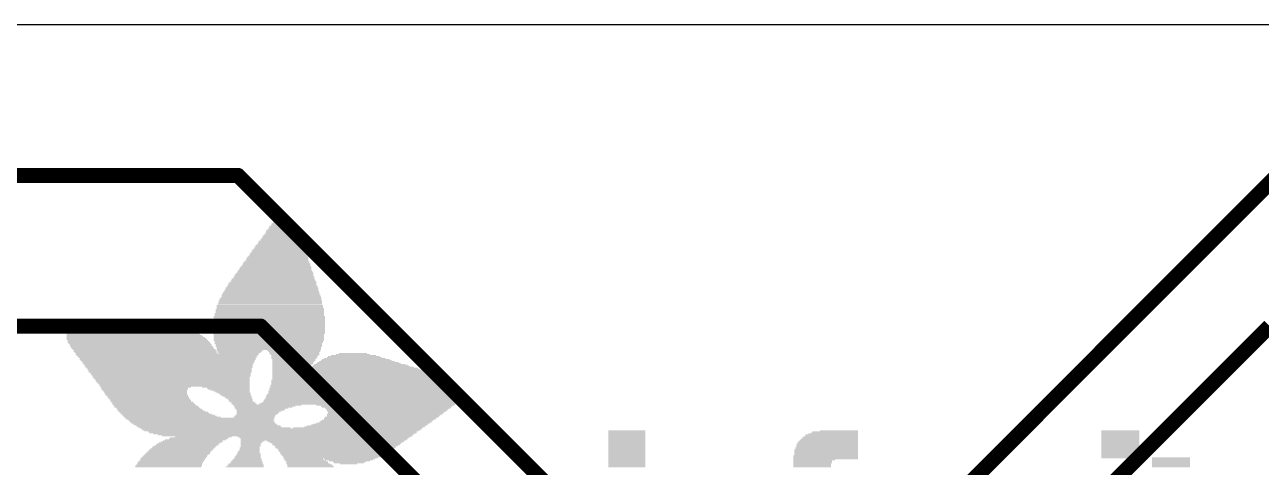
# Model space of a CAD drawing. Extents: x -28 to 28, y -5.2 to 53.3.
# Drawn here: x -12.36 to 8.5, y 45.88 to 53.34 of the extents above; entities that cross this region are included whole.
import ezdxf

# ---------------------------------------------------------------- set-up
doc = ezdxf.new("R2010")
doc.units = 0
for name, color, linetype in [('1', 12, 'CONTINUOUS'), ('20', 53, 'CONTINUOUS'), ('21', 40, 'CONTINUOUS')]:
    doc.layers.add(name, color=color, linetype=linetype)

# ---------------------------------------------------------------- blocks, each defined once
blk = doc.blocks.new('RECT')
blk.add_solid([(-0.5, -0.5), (0.5, -0.5), (-0.5, 0.5), (0.5, 0.5)])

msp = doc.modelspace()

# ---------------------------------------------------------------- linework, layer by layer
at = {"layer": '1', "const_width": 0.254}
for points in [[(-8.763, 50.8), (-26.162, 50.8)], [(-0.3175, 42.3545), (-8.763, 50.8)], [(0.381, 42.418), (8.89, 50.927)], [(-8.382, 48.26), (-26.67, 48.26)], [(-0.75, 40.628), (-8.382, 48.26)], [(0.9144, 40.5384), (8.636, 48.26)]]:
    msp.add_lwpolyline(points, dxfattribs=at)
at = {"layer": '1', "const_width": 0.127}
for points in [[(-8.7181, 50.8449, 1), (-8.8079, 50.7551)], [(-8.763, 50.7365, 1), (-8.763, 50.8635)], [(-8.3371, 48.3049, 1), (-8.4269, 48.2151)], [(-8.382, 48.1965, 1), (-8.382, 48.3235)]]:
    msp.add_lwpolyline(points, format="xyb", dxfattribs=at)
at = {"layer": '20'}
msp.add_line((25.4, 53.34), (-25.4, 53.34), dxfattribs=at)

# ---------------------------------------------------------------- block references
at = {"layer": '21'}
for p, xscale, yscale in [((-7.9804, 50.0461), 0.3018, 0.0168), ((-7.9888, 50.0629), 0.218, 0.0168), ((-7.9888, 50.0797), 0.1844, 0.0167), ((-8.014, 49.845), 0.5699, 0.0167), ((-8.0056, 49.8785), 0.5532, 0.0168), ((-8.0056, 49.8617), 0.5532, 0.0168), ((-7.9972, 49.912), 0.5029, 0.0168), ((-7.9972, 49.8953), 0.5029, 0.0167), ((-7.9972, 49.9456), 0.4694, 0.0167), ((-7.9888, 49.9288), 0.4862, 0.0168), ((-7.9889, 49.9791), 0.4191, 0.0168), ((-7.9889, 49.9623), 0.4191, 0.0168), ((-7.9888, 49.9959), 0.3856, 0.0167), ((-7.9804, 50.0126), 0.3688, 0.0168), ((-7.9805, 50.0294), 0.3353, 0.0167), ((-8.0558, 49.627), 0.8215, 0.0168), ((-8.0475, 49.6606), 0.7712, 0.0167), ((-8.0475, 49.6438), 0.7712, 0.0168), ((-8.0475, 49.6941), 0.7376, 0.0168), ((-8.0391, 49.6773), 0.7544, 0.0168), ((-8.0308, 49.7276), 0.7041, 0.0168), ((-8.0308, 49.7109), 0.7041, 0.0167), ((-8.0307, 49.7444), 0.6706, 0.0168), ((-8.0223, 49.7779), 0.6538, 0.0168), ((-8.0223, 49.7612), 0.6538, 0.0167), ((-8.014, 49.7947), 0.6371, 0.0168), ((-8.014, 49.8115), 0.6035, 0.0167), ((-8.0055, 49.8282), 0.5867, 0.0168), ((-8.0894, 49.4259), 1.0226, 0.0167), ((-8.0894, 49.4426), 0.989, 0.0168), ((-8.0811, 49.4762), 0.9723, 0.0167), ((-8.0811, 49.4594), 0.9723, 0.0168), ((-8.081, 49.4929), 0.9388, 0.0168), ((-8.081, 49.5265), 0.9052, 0.0167), ((-8.0726, 49.5097), 0.922, 0.0168), ((-8.0727, 49.5432), 0.8885, 0.0168), ((-8.0643, 49.56), 0.8717, 0.0168), ((-8.0642, 49.5935), 0.8382, 0.0168), ((-8.0558, 49.5768), 0.8549, 0.0167), ((-8.0558, 49.6103), 0.8215, 0.0167), ((-8.1313, 49.2415), 1.207, 0.0167), ((-8.1313, 49.2247), 1.207, 0.0168), ((-8.1229, 49.2582), 1.1902, 0.0168), ((-8.123, 49.275), 1.1567, 0.0168), ((-8.1146, 49.3085), 1.1399, 0.0168), ((-8.1146, 49.2918), 1.1399, 0.0167), ((-8.1145, 49.3421), 1.1064, 0.0167), ((-8.1145, 49.3253), 1.1064, 0.0168), ((-8.1061, 49.3756), 1.0561, 0.0168), ((-8.1061, 49.3588), 1.0561, 0.0168), ((-8.0978, 49.4091), 1.0394, 0.0168), ((-8.0978, 49.3924), 1.0394, 0.0167), ((-8.1732, 49.0235), 1.425, 0.0168), ((-8.1649, 49.0068), 1.4417, 0.0167), ((-8.1732, 49.0571), 1.3914, 0.0167), ((-8.1648, 49.0403), 1.4082, 0.0168), ((-8.1564, 49.0906), 1.3579, 0.0168), ((-8.1564, 49.0738), 1.3579, 0.0168), ((-8.1564, 49.1241), 1.3243, 0.0168), ((-8.1564, 49.1074), 1.3243, 0.0167), ((-8.1481, 49.1409), 1.3076, 0.0168), ((-8.1397, 49.1577), 1.2908, 0.0167), ((-8.1396, 49.1912), 1.2573, 0.0167), ((-8.1396, 49.1744), 1.2573, 0.0168), ((-8.1397, 49.2079), 1.2238, 0.0168), ((-8.2067, 48.8224), 1.6261, 0.0167), ((-8.2067, 48.8056), 1.6261, 0.0168), ((-8.1983, 48.8391), 1.6093, 0.0168), ((-8.1983, 48.8727), 1.5759, 0.0167), ((-8.1983, 48.8559), 1.5759, 0.0168), ((-8.1899, 48.9062), 1.5591, 0.0168), ((-8.1899, 48.8894), 1.5591, 0.0168), ((-8.1899, 48.923), 1.5255, 0.0167), ((-8.19, 48.9565), 1.492, 0.0168), ((-8.1816, 48.9397), 1.5088, 0.0168), ((-8.1816, 48.99), 1.4752, 0.0168), ((-8.1816, 48.9733), 1.4752, 0.0167), ((-8.2235, 48.6044), 1.7938, 0.0168), ((-8.2235, 48.5877), 1.7938, 0.0167), ((-8.2235, 48.638), 1.7602, 0.0167), ((-8.2235, 48.6212), 1.7602, 0.0168), ((-8.2151, 48.6883), 1.7434, 0.0167), ((-8.2151, 48.6715), 1.7434, 0.0168), ((-8.2151, 48.6547), 1.7434, 0.0168), ((-8.2151, 48.7218), 1.7099, 0.0168), ((-8.2151, 48.705), 1.7099, 0.0168), ((-8.2067, 48.7386), 1.6931, 0.0167), ((-8.2067, 48.7888), 1.6597, 0.0168), ((-8.2067, 48.7721), 1.6597, 0.0167), ((-8.1984, 48.7553), 1.6764, 0.0168), ((-8.2319, 48.42), 1.8776, 0.0168), ((-8.2319, 48.4032), 1.8776, 0.0167), ((-8.2319, 48.3865), 1.8776, 0.0168), ((-8.2319, 48.4703), 1.844, 0.0168), ((-8.2319, 48.4535), 1.844, 0.0167), ((-8.2319, 48.4368), 1.844, 0.0168), ((-8.2235, 48.5374), 1.8272, 0.0168), ((-8.2235, 48.5206), 1.8272, 0.0168), ((-8.2235, 48.5038), 1.8272, 0.0167), ((-8.2235, 48.4871), 1.8272, 0.0168), ((-8.2235, 48.5709), 1.7938, 0.0168), ((-8.2151, 48.5541), 1.8105, 0.0167), ((-10.5621, 48.1686), 2.1793, 0.0167), ((-10.5789, 48.2021), 2.1123, 0.0168), ((-10.5705, 48.1853), 2.1291, 0.0168), ((-10.5956, 48.2189), 2.0452, 0.0167), ((-10.6291, 48.2524), 1.9446, 0.0168), ((-10.6124, 48.2356), 1.9781, 0.0168), ((-10.6459, 48.2692), 1.8776, 0.0167), ((-10.6711, 48.2859), 1.7937, 0.0168), ((-10.6879, 48.3027), 1.7267, 0.0168), ((-10.713, 48.3195), 1.6093, 0.0167), ((-10.7717, 48.3362), 1.3243, 0.0168), ((-8.2402, 48.2524), 1.8943, 0.0168), ((-8.2402, 48.2356), 1.8943, 0.0168), ((-8.2402, 48.2189), 1.8943, 0.0167), ((-8.2402, 48.2021), 1.8943, 0.0168), ((-8.2402, 48.1853), 1.8943, 0.0168), ((-8.2402, 48.1686), 1.8943, 0.0167), ((-8.2319, 48.3697), 1.8776, 0.0168), ((-8.2319, 48.3529), 1.8776, 0.0167), ((-8.2319, 48.3362), 1.8776, 0.0168), ((-8.2319, 48.3195), 1.8776, 0.0167), ((-8.2319, 48.3027), 1.8776, 0.0168), ((-8.2319, 48.2859), 1.8776, 0.0168), ((-8.2319, 48.2692), 1.8776, 0.0167), ((-10.5286, 48.1183), 2.2463, 0.0168), ((-10.4783, 48.0512), 2.3469, 0.0168), ((-10.4699, 48.0344), 2.3637, 0.0167), ((-10.5453, 48.1518), 2.2128, 0.0168), ((-10.5369, 48.135), 2.2296, 0.0167), ((-10.5118, 48.1015), 2.2799, 0.0168), ((-10.5034, 48.0847), 2.2966, 0.0167), ((-10.4866, 48.068), 2.3302, 0.0168), ((-10.4532, 48.0177), 2.3637, 0.0168), ((-10.4448, 48.0009), 2.3805, 0.0168), ((-10.4364, 47.9841), 2.3973, 0.0167), ((-10.4196, 47.9674), 2.3972, 0.0168), ((-8.2319, 48.1518), 1.8776, 0.0168), ((-8.2319, 48.135), 1.8776, 0.0167), ((-8.2403, 48.1183), 1.8608, 0.0168), ((-8.2403, 48.1015), 1.8608, 0.0168), ((-8.2403, 48.0847), 1.8608, 0.0167), ((-8.2403, 48.068), 1.8608, 0.0168), ((-8.2403, 48.0512), 1.8608, 0.0168), ((-8.2403, 48.0344), 1.8608, 0.0167), ((-8.2403, 48.0177), 1.8608, 0.0168), ((-8.2402, 48.0009), 1.8273, 0.0168), ((-8.2402, 47.9841), 1.8273, 0.0167), ((-8.2486, 47.9674), 1.8105, 0.0168), ((-10.4028, 47.9506), 2.3972, 0.0168), ((-10.4028, 47.9338), 2.3972, 0.0167), ((-10.3861, 47.9171), 2.3973, 0.0168), ((-10.3777, 47.9004), 2.414, 0.0167), ((-10.3693, 47.8836), 2.3972, 0.0168), ((-10.3442, 47.8668), 2.4141, 0.0168), ((-10.3358, 47.8501), 2.3973, 0.0167), ((-10.3274, 47.8333), 2.414, 0.0168), ((-10.319, 47.8165), 2.3972, 0.0168), ((-10.3023, 47.7998), 2.3973, 0.0167), ((-9.9586, 47.783), 3.0846, 0.0168), ((-9.9586, 47.7662), 3.051, 0.0168), ((-9.9586, 47.7495), 3.0175, 0.0167), ((-8.2402, 47.9506), 1.7937, 0.0168), ((-8.2402, 47.9338), 1.7937, 0.0167), ((-8.2402, 47.9171), 1.7937, 0.0168), ((-8.2403, 47.9004), 1.7602, 0.0167), ((-8.2403, 47.8836), 1.7602, 0.0168), ((-8.2403, 47.8668), 1.7602, 0.0168), ((-8.7348, 47.8501), 0.7712, 0.0167), ((-8.7348, 47.8333), 0.7376, 0.0168), ((-8.7432, 47.8165), 0.7208, 0.0168), ((-8.7515, 47.7998), 0.6705, 0.0167), ((-7.8212, 47.8501), 0.8885, 0.0167), ((-7.8128, 47.8333), 0.8717, 0.0168), ((-7.8128, 47.8165), 0.8382, 0.0168), ((-7.8128, 47.7998), 0.8382, 0.0167), ((-7.8044, 47.783), 0.8214, 0.0168), ((-7.8044, 47.7662), 0.788, 0.0168), ((-7.8128, 47.7495), 0.7712, 0.0167), ((-6.807, 47.7495), 0.8717, 0.0167), ((-6.8153, 47.7662), 0.7544, 0.0168), ((-6.8237, 47.783), 0.57, 0.0168), ((-6.8237, 47.7998), 0.4694, 0.0167), ((-9.9502, 47.7327), 3.0008, 0.0168), ((-9.9502, 47.7159), 2.9672, 0.0167), ((-9.9502, 47.6992), 2.9672, 0.0168), ((-9.9502, 47.6824), 2.9337, 0.0168), ((-9.9418, 47.6656), 2.917, 0.0167), ((-9.9418, 47.6489), 2.8834, 0.0168), ((-9.9418, 47.6321), 2.8834, 0.0168), ((-9.9419, 47.6153), 2.8499, 0.0167), ((-9.9335, 47.5986), 2.8331, 0.0168), ((-9.9335, 47.5818), 2.8331, 0.0168), ((-9.9251, 47.565), 2.8163, 0.0167), ((-9.9251, 47.5483), 2.7829, 0.0168), ((-7.8128, 47.7327), 0.7712, 0.0168), ((-7.8212, 47.7159), 0.7544, 0.0167), ((-7.8212, 47.6992), 0.7209, 0.0168), ((-7.8212, 47.6824), 0.7209, 0.0168), ((-7.8296, 47.6656), 0.7041, 0.0167), ((-7.838, 47.6489), 0.6873, 0.0168), ((-7.838, 47.6321), 0.6873, 0.0168), ((-7.8463, 47.6153), 0.6706, 0.0167), ((-7.8547, 47.5986), 0.6538, 0.0168), ((-7.8631, 47.5818), 0.637, 0.0168), ((-6.9914, 47.565), 2.3805, 0.0167), ((-7.8799, 47.5483), 0.6035, 0.0168), ((-6.6477, 47.5483), 1.8273, 0.0168), ((-6.6896, 47.5818), 1.6428, 0.0168), ((-6.698, 47.5986), 1.5926, 0.0168), ((-6.7148, 47.6153), 1.5255, 0.0167), ((-6.7315, 47.6321), 1.425, 0.0168), ((-6.7399, 47.6489), 1.3746, 0.0168), ((-6.7567, 47.6656), 1.2741, 0.0167), ((-6.7651, 47.6824), 1.1903, 0.0168), ((-6.7734, 47.6992), 1.14, 0.0168), ((-6.7902, 47.7159), 1.0394, 0.0167), ((-6.7986, 47.7327), 0.922, 0.0168), ((-9.9167, 47.5315), 2.7661, 0.0168), ((-9.9167, 47.5147), 2.7661, 0.0167), ((-9.9083, 47.498), 2.7493, 0.0168), ((-9.9083, 47.4813), 2.7493, 0.0167), ((-9.8999, 47.4645), 2.699, 0.0168), ((-9.8999, 47.4477), 2.699, 0.0168), ((-9.8915, 47.431), 2.6822, 0.0167), ((-9.8832, 47.4142), 2.6655, 0.0168), ((-9.8916, 47.3974), 2.6487, 0.0168), ((-9.8832, 47.3807), 2.6319, 0.0167), ((-9.8748, 47.3639), 2.6151, 0.0168), ((-9.8664, 47.3471), 2.5984, 0.0168), ((-6.6813, 47.3471), 3.0343, 0.0168), ((-6.8992, 47.498), 2.5649, 0.0168), ((-6.8154, 47.4477), 2.7325, 0.0168), ((-6.7567, 47.4142), 2.8499, 0.0168), ((-6.7064, 47.3807), 2.9505, 0.0167), ((-6.9411, 47.5315), 2.4811, 0.0168), ((-6.9159, 47.5147), 2.5314, 0.0167), ((-6.8656, 47.4813), 2.632, 0.0167), ((-6.8321, 47.4645), 2.699, 0.0168), ((-6.7818, 47.431), 2.7996, 0.0167), ((-6.7315, 47.3974), 2.9002, 0.0168), ((-6.6812, 47.3639), 3.0008, 0.0168), ((-9.8664, 47.3304), 2.5984, 0.0167), ((-9.858, 47.3136), 2.5816, 0.0168), ((-9.8497, 47.2968), 2.5649, 0.0167), ((-9.8413, 47.2801), 2.5481, 0.0168), ((-9.8329, 47.2633), 2.5313, 0.0168), ((-9.8329, 47.2465), 2.5313, 0.0167), ((-10.319, 47.2298), 1.5256, 0.0168), ((-10.3358, 47.213), 1.4585, 0.0168), ((-10.3358, 47.1962), 1.4585, 0.0167), ((-10.3358, 47.1795), 1.4249, 0.0168), ((-10.3274, 47.1627), 1.4082, 0.0168), ((-10.319, 47.1459), 1.3914, 0.0167), ((-10.319, 47.1292), 1.3914, 0.0168), ((-8.9695, 47.2298), 0.8046, 0.0168), ((-8.9276, 47.213), 0.7208, 0.0168), ((-8.9192, 47.1962), 0.7041, 0.0167), ((-8.8941, 47.1795), 0.6538, 0.0168), ((-8.8689, 47.1627), 0.6035, 0.0168), ((-8.8521, 47.1459), 0.5699, 0.0167), ((-8.827, 47.1292), 0.5532, 0.0168), ((-6.6393, 47.1627), 3.2186, 0.0168), ((-6.6309, 47.1459), 3.2354, 0.0167), ((-6.6309, 47.1292), 3.2354, 0.0168), ((-6.631, 47.213), 3.2019, 0.0168), ((-6.631, 47.1962), 3.2019, 0.0167), ((-6.631, 47.1795), 3.2019, 0.0168), ((-6.6393, 47.2633), 3.1516, 0.0168), ((-6.6309, 47.2465), 3.1684, 0.0167), ((-6.6226, 47.2298), 3.1851, 0.0168), ((-6.6645, 47.3304), 3.0679, 0.0167), ((-6.6394, 47.2968), 3.1181, 0.0167), ((-6.631, 47.2801), 3.1349, 0.0168), ((-6.6477, 47.3136), 3.1014, 0.0168), ((-10.3106, 47.1124), 1.3746, 0.0168), ((-10.3022, 47.0956), 1.3914, 0.0167), ((-10.2855, 47.0789), 1.3579, 0.0168), ((-10.2771, 47.0622), 1.3746, 0.0167), ((-10.2688, 47.0454), 1.3579, 0.0168), ((-10.252, 47.0286), 1.3579, 0.0168), ((-10.2352, 47.0119), 1.3579, 0.0167), ((-10.2352, 46.9951), 1.3579, 0.0168), ((-10.2101, 46.9783), 1.3747, 0.0168), ((-10.1933, 46.9616), 1.3747, 0.0167), ((-10.1849, 46.9448), 1.3914, 0.0168), ((-10.1681, 46.928), 1.3914, 0.0168), ((-8.8102, 47.1124), 0.5197, 0.0168), ((-8.8018, 47.0956), 0.5029, 0.0167), ((-8.7767, 47.0789), 0.4862, 0.0168), ((-8.7599, 47.0622), 0.4527, 0.0167), ((-8.7515, 47.0454), 0.4359, 0.0168), ((-8.7264, 47.0286), 0.4191, 0.0168), ((-8.718, 47.0119), 0.4023, 0.0167), ((-8.718, 46.9951), 0.4023, 0.0168), ((-8.6845, 46.9783), 0.4024, 0.0168), ((-8.6677, 46.9616), 0.4023, 0.0167), ((-8.6593, 46.9448), 0.4191, 0.0168), ((-8.2654, 46.928), 1.14, 0.0168), ((-6.7567, 46.9448), 3.3193, 0.0168), ((-6.7316, 46.9616), 3.3025, 0.0167), ((-6.7064, 46.9783), 3.2857, 0.0168), ((-6.6896, 47.0119), 3.2858, 0.0167), ((-6.698, 46.9951), 3.269, 0.0168), ((-6.6729, 47.0286), 3.2857, 0.0168), ((-6.6645, 47.0622), 3.2689, 0.0167), ((-6.6645, 47.0454), 3.2689, 0.0168), ((-6.6477, 47.0956), 3.269, 0.0167), ((-6.6477, 47.0789), 3.269, 0.0168), ((-6.6393, 47.1124), 3.2522, 0.0168), ((-6.2789, 46.928), 2.3302, 0.0168), ((-10.143, 46.9113), 1.4082, 0.0167), ((-10.1346, 46.8945), 1.425, 0.0168), ((-10.1095, 46.8777), 1.4081, 0.0167), ((-10.076, 46.8442), 1.4417, 0.0168), ((-10.0843, 46.861), 1.425, 0.0168), ((-10.0508, 46.8274), 1.4585, 0.0167), ((-10.0173, 46.8107), 1.4919, 0.0168), ((-10.0005, 46.7939), 1.492, 0.0168), ((-9.967, 46.7771), 1.5255, 0.0167), ((-9.9335, 46.7604), 1.5591, 0.0168), ((-9.9083, 46.7436), 1.5758, 0.0168), ((-9.8664, 46.7268), 1.6261, 0.0167), ((-9.4054, 46.7101), 2.5146, 0.0168), ((-8.3157, 46.9113), 1.0394, 0.0167), ((-8.4917, 46.7268), 0.6873, 0.0167), ((-8.3324, 46.8945), 0.9723, 0.0168), ((-8.366, 46.8777), 0.9052, 0.0167), ((-8.4749, 46.7436), 0.6873, 0.0168), ((-8.3828, 46.861), 0.8382, 0.0168), ((-8.4666, 46.7604), 0.6706, 0.0168), ((-8.3827, 46.8442), 0.8047, 0.0168), ((-8.4079, 46.8274), 0.7544, 0.0167), ((-8.4246, 46.8107), 0.7209, 0.0168), ((-8.433, 46.7939), 0.7041, 0.0168), ((-8.4414, 46.7771), 0.6873, 0.0167), ((-6.2538, 46.9113), 2.2129, 0.0167), ((-6.2538, 46.8945), 2.1793, 0.0168), ((-6.3627, 46.7101), 1.8944, 0.0168), ((-6.237, 46.8777), 2.1123, 0.0167), ((-6.3376, 46.7268), 1.9111, 0.0167), ((-6.2454, 46.861), 2.0619, 0.0168), ((-6.2454, 46.8442), 2.0285, 0.0168), ((-6.2873, 46.7771), 1.9447, 0.0167), ((-6.2538, 46.8274), 2.0117, 0.0167), ((-6.3041, 46.7604), 1.9111, 0.0168), ((-6.3124, 46.7436), 1.8944, 0.0168), ((-6.2621, 46.8107), 1.9614, 0.0168), ((-6.2705, 46.7939), 1.9446, 0.0168), ((-9.397, 46.6933), 2.4978, 0.0168), ((-9.3886, 46.6765), 2.4476, 0.0167), ((-9.3719, 46.6598), 2.4475, 0.0168), ((-9.3635, 46.6431), 2.4307, 0.0167), ((-9.3467, 46.6263), 2.4308, 0.0168), ((-9.3216, 46.6095), 2.4141, 0.0168), ((-9.3048, 46.5928), 2.414, 0.0167), ((-9.2629, 46.576), 2.4308, 0.0168), ((-9.2461, 46.5592), 2.4308, 0.0168), ((-9.1539, 46.5425), 2.5482, 0.0167), ((-8.0307, 46.5257), 4.7274, 0.0168), ((-8.0308, 46.5089), 4.6939, 0.0168), ((-6.7399, 46.5425), 2.1793, 0.0167), ((-6.6309, 46.5592), 2.0284, 0.0168), ((-6.5974, 46.576), 1.995, 0.0168), ((-6.5471, 46.5928), 1.9614, 0.0167), ((-6.5304, 46.6095), 1.9279, 0.0168), ((-6.4885, 46.6263), 1.9111, 0.0168), ((-6.4466, 46.6431), 1.8943, 0.0167), ((-6.4298, 46.6598), 1.8943, 0.0168), ((-6.4046, 46.6765), 1.8776, 0.0167), ((-6.3711, 46.6933), 1.8776, 0.0168), ((-8.0307, 46.4922), 4.6268, 0.0167), ((-8.014, 46.4754), 4.5263, 0.0168), ((-8.0055, 46.4587), 4.5095, 0.0167), ((-7.9888, 46.4419), 4.409, 0.0168), ((-7.9637, 46.4251), 4.2916, 0.0168), ((-9.573, 46.291), 1.0394, 0.0168), ((-9.5395, 46.3078), 1.0394, 0.0167), ((-7.9302, 46.4084), 4.2245, 0.0167), ((-9.5227, 46.3245), 1.0058, 0.0168), ((-9.4808, 46.3413), 1.0226, 0.0168), ((-9.4305, 46.3581), 0.989, 0.0167), ((-9.4138, 46.3748), 0.9891, 0.0168), ((-9.3467, 46.3916), 0.9556, 0.0168), ((-7.3098, 46.3916), 2.9169, 0.0168), ((-7.3098, 46.3748), 2.8499, 0.0168), ((-7.3098, 46.3581), 2.8163, 0.0167), ((-7.3182, 46.3413), 2.7995, 0.0168), ((-8.5168, 46.3245), 0.4023, 0.0168), ((-8.5336, 46.3078), 0.3688, 0.0167), ((-8.542, 46.291), 0.352, 0.0168), ((-7.1171, 46.3245), 2.3302, 0.0168), ((-7.1086, 46.3078), 2.2799, 0.0167), ((-7.1087, 46.291), 2.2128, 0.0168), ((-2.2052, 46.4922), 0.6203, 0.0167), ((-2.2052, 46.4754), 0.6203, 0.0168), ((-2.2052, 46.4587), 0.6203, 0.0167), ((-2.2052, 46.4419), 0.6203, 0.0168), ((-2.2052, 46.4251), 0.6203, 0.0168), ((-2.2052, 46.4084), 0.6203, 0.0167), ((-2.2052, 46.3916), 0.6203, 0.0168), ((-2.2052, 46.3748), 0.6203, 0.0168), ((-2.2052, 46.3581), 0.6203, 0.0167), ((-2.2052, 46.3413), 0.6203, 0.0168), ((-2.2052, 46.3245), 0.6203, 0.0168), ((-2.2052, 46.3078), 0.6203, 0.0167), ((-2.2052, 46.291), 0.6203, 0.0168), ((1.1811, 46.291), 1.0226, 0.0168), ((1.1895, 46.3078), 1.0058, 0.0167), ((1.1979, 46.3245), 0.9891, 0.0168), ((1.2063, 46.3413), 0.9723, 0.0168), ((1.2147, 46.3581), 0.9555, 0.0167), ((1.223, 46.3748), 0.9388, 0.0168), ((1.2314, 46.3916), 0.922, 0.0168), ((1.2482, 46.4251), 0.8885, 0.0168), ((1.2482, 46.4084), 0.8885, 0.0167), ((1.2733, 46.4419), 0.8382, 0.0168), ((1.2985, 46.4587), 0.7879, 0.0167), ((1.3069, 46.4754), 0.7711, 0.0168), ((1.3739, 46.4922), 0.637, 0.0167), ((6.1181, 46.4922), 0.637, 0.0167), ((6.1181, 46.4754), 0.637, 0.0168), ((6.1181, 46.4587), 0.637, 0.0167), ((6.1181, 46.4419), 0.637, 0.0168), ((6.1181, 46.4251), 0.637, 0.0168), ((6.1181, 46.4084), 0.637, 0.0167), ((6.1181, 46.3916), 0.637, 0.0168), ((6.1181, 46.3748), 0.637, 0.0168), ((6.1181, 46.3581), 0.637, 0.0167), ((6.1181, 46.3413), 0.637, 0.0168), ((6.1181, 46.3245), 0.637, 0.0168), ((6.1181, 46.3078), 0.637, 0.0167), ((6.1181, 46.291), 0.637, 0.0168), ((-9.8077, 46.0898), 1.0728, 0.0168), ((-9.7826, 46.1066), 1.0897, 0.0168), ((-9.7742, 46.1234), 1.0729, 0.0167), ((-9.7575, 46.1401), 1.0729, 0.0168), ((-9.7407, 46.1569), 1.0729, 0.0168), ((-9.7239, 46.1737), 1.0729, 0.0167), ((-9.7072, 46.1904), 1.0729, 0.0168), ((-9.6736, 46.224), 1.0729, 0.0167), ((-9.682, 46.2072), 1.0561, 0.0168), ((-9.6485, 46.2407), 1.0561, 0.0168), ((-9.6149, 46.2575), 1.0562, 0.0167), ((-9.6065, 46.2742), 1.0394, 0.0168), ((-8.5839, 46.1066), 0.4023, 0.0168), ((-8.5839, 46.0898), 0.4023, 0.0168), ((-8.5839, 46.1401), 0.3688, 0.0168), ((-8.5839, 46.1234), 0.3688, 0.0167), ((-8.5755, 46.1569), 0.3521, 0.0168), ((-8.5671, 46.2072), 0.3353, 0.0168), ((-8.5671, 46.1904), 0.3353, 0.0168), ((-8.5671, 46.1737), 0.3353, 0.0167), ((-8.5504, 46.2742), 0.3352, 0.0168), ((-8.5504, 46.2575), 0.3352, 0.0167), ((-8.5504, 46.2407), 0.3352, 0.0168), ((-8.5587, 46.224), 0.3185, 0.0167), ((-7.1003, 46.2742), 2.1626, 0.0168), ((-7.1087, 46.2575), 2.1458, 0.0167), ((-7.1087, 46.2407), 2.0788, 0.0168), ((-7.1171, 46.224), 2.0284, 0.0167), ((-7.1171, 46.2072), 2.0284, 0.0168), ((-7.1171, 46.1904), 1.9614, 0.0168), ((-7.1255, 46.1737), 1.9111, 0.0167), ((-7.1255, 46.1569), 1.9111, 0.0168), ((-7.1338, 46.1401), 1.8608, 0.0168), ((-7.1506, 46.1234), 1.7938, 0.0167), ((-7.1506, 46.1066), 1.7938, 0.0168), ((-7.1674, 46.0898), 1.7267, 0.0168), ((-2.2052, 46.2742), 0.6203, 0.0168), ((-2.2052, 46.2575), 0.6203, 0.0167), ((-2.2052, 46.2407), 0.6203, 0.0168), ((-2.2052, 46.224), 0.6203, 0.0167), ((-2.2052, 46.2072), 0.6203, 0.0168), ((-2.2052, 46.1904), 0.6203, 0.0168), ((-2.2052, 46.1737), 0.6203, 0.0167), ((-2.2052, 46.1569), 0.6203, 0.0168), ((-2.2052, 46.1401), 0.6203, 0.0168), ((-2.2052, 46.1234), 0.6203, 0.0167), ((-2.2052, 46.1066), 0.6203, 0.0168), ((-2.2052, 46.0898), 0.6203, 0.0168), ((1.156, 46.1737), 1.0729, 0.0167), ((1.156, 46.1569), 1.0729, 0.0168), ((1.156, 46.1401), 1.0729, 0.0168), ((1.156, 46.1234), 1.0729, 0.0167), ((1.156, 46.1066), 1.0729, 0.0168), ((1.156, 46.0898), 1.0729, 0.0168), ((1.1643, 46.2072), 1.0561, 0.0168), ((1.1643, 46.1904), 1.0561, 0.0168), ((1.1727, 46.2575), 1.0394, 0.0167), ((1.1727, 46.2407), 1.0394, 0.0168), ((1.1727, 46.224), 1.0394, 0.0167), ((1.1811, 46.2742), 1.0226, 0.0168), ((6.1181, 46.2742), 0.637, 0.0168), ((6.1181, 46.2575), 0.637, 0.0167), ((6.1181, 46.2407), 0.637, 0.0168), ((6.1181, 46.224), 0.637, 0.0167), ((6.1181, 46.2072), 0.637, 0.0168), ((6.1181, 46.1904), 0.637, 0.0168), ((6.1181, 46.1737), 0.637, 0.0167), ((6.1181, 46.1569), 0.637, 0.0168), ((6.1181, 46.1401), 0.637, 0.0168), ((6.1181, 46.1234), 0.637, 0.0167), ((6.1181, 46.1066), 0.637, 0.0168), ((6.1181, 46.0898), 0.637, 0.0168), ((-9.9334, 45.9054), 1.1232, 0.0168), ((-9.9418, 45.8887), 1.1064, 0.0167), ((-9.9251, 45.9222), 1.1065, 0.0168), ((-9.9167, 45.939), 1.0897, 0.0167), ((-9.9083, 45.9557), 1.1064, 0.0168), ((-9.8999, 45.9725), 1.0896, 0.0168), ((-9.8832, 45.9893), 1.0897, 0.0167), ((-9.8664, 46.0228), 1.0897, 0.0168), ((-9.8664, 46.006), 1.0897, 0.0168), ((-9.8496, 46.0396), 1.0896, 0.0167), ((-9.8329, 46.0563), 1.0897, 0.0168), ((-9.8245, 46.0731), 1.0729, 0.0167), ((-8.651, 45.8887), 0.637, 0.0167), ((-8.6342, 45.9222), 0.6035, 0.0168), ((-8.6342, 45.9054), 0.6035, 0.0168), ((-8.6342, 45.939), 0.57, 0.0167), ((-8.6174, 45.9725), 0.5365, 0.0168), ((-8.6174, 45.9557), 0.5365, 0.0168), ((-8.6174, 45.9893), 0.5029, 0.0167), ((-8.6091, 46.006), 0.4862, 0.0168), ((-8.6007, 46.0228), 0.4694, 0.0168), ((-8.6007, 46.0563), 0.4358, 0.0168), ((-8.6007, 46.0396), 0.4358, 0.0167), ((-8.5923, 46.0731), 0.4191, 0.0167), ((-7.1758, 46.0731), 1.6764, 0.0167), ((-7.1758, 46.0563), 1.6429, 0.0168), ((-7.2009, 46.0396), 1.5926, 0.0167), ((-7.6452, 46.006), 0.6705, 0.0168), ((-7.6535, 46.0228), 0.6538, 0.0168), ((-7.62, 45.9893), 0.6874, 0.0167), ((-7.5949, 45.9725), 0.7041, 0.0168), ((-7.5949, 45.9557), 0.7041, 0.0168), ((-7.5781, 45.939), 0.7376, 0.0167), ((-7.553, 45.9222), 0.7543, 0.0168), ((-7.5446, 45.9054), 0.7711, 0.0168), ((-7.5362, 45.8887), 0.7879, 0.0167), ((-6.8824, 46.0228), 0.855, 0.0168), ((-6.8908, 46.006), 0.8047, 0.0168), ((-6.8824, 45.9893), 0.6873, 0.0167), ((-6.8824, 45.9725), 0.5532, 0.0168), ((-6.8908, 45.9557), 0.5029, 0.0168), ((-6.8992, 45.939), 0.2849, 0.0167), ((-2.2052, 46.0731), 0.6203, 0.0167), ((-2.2052, 46.0563), 0.6203, 0.0168), ((-2.2052, 46.0396), 0.6203, 0.0167), ((-2.2052, 46.0228), 0.6203, 0.0168), ((-2.2052, 46.006), 0.6203, 0.0168), ((-2.2052, 45.9893), 0.6203, 0.0167), ((-2.2052, 45.9725), 0.6203, 0.0168), ((-2.2052, 45.9557), 0.6203, 0.0168), ((-2.2052, 45.939), 0.6203, 0.0167), ((-2.2052, 45.9222), 0.6203, 0.0168), ((-2.2052, 45.9054), 0.6203, 0.0168), ((-2.2052, 45.8887), 0.6203, 0.0167), ((0.9296, 45.9893), 0.6538, 0.0167), ((0.9296, 45.9725), 0.6538, 0.0168), ((0.9296, 45.9557), 0.6538, 0.0168), ((1.1476, 46.0731), 1.0897, 0.0167), ((1.1476, 46.0563), 1.0897, 0.0168), ((1.1476, 46.0396), 1.0897, 0.0167), ((1.1476, 46.0228), 1.0897, 0.0168), ((0.9548, 46.006), 0.7041, 0.0168), ((0.9213, 45.939), 0.6371, 0.0167), ((0.9213, 45.9222), 0.6371, 0.0168), ((0.9213, 45.9054), 0.6371, 0.0168), ((0.9213, 45.8887), 0.6371, 0.0167), ((6.1181, 46.0731), 0.637, 0.0167), ((6.1181, 46.0563), 0.637, 0.0168), ((6.1181, 46.0396), 0.637, 0.0167), ((6.9731, 46.0396), 0.6371, 0.0167), ((6.9731, 46.0228), 0.6371, 0.0168), ((6.9731, 46.006), 0.6371, 0.0168), ((6.9731, 45.9893), 0.6371, 0.0167), ((6.9731, 45.9725), 0.6371, 0.0168), ((6.9731, 45.9557), 0.6371, 0.0168), ((6.9731, 45.939), 0.6371, 0.0167), ((6.9731, 45.9222), 0.6371, 0.0168), ((6.9731, 45.9054), 0.6371, 0.0168), ((6.9731, 45.8887), 0.6371, 0.0167)]:
    msp.add_blockref('RECT', p, dxfattribs=dict(at, xscale=xscale, yscale=yscale))

doc.saveas('drawing.dxf')
